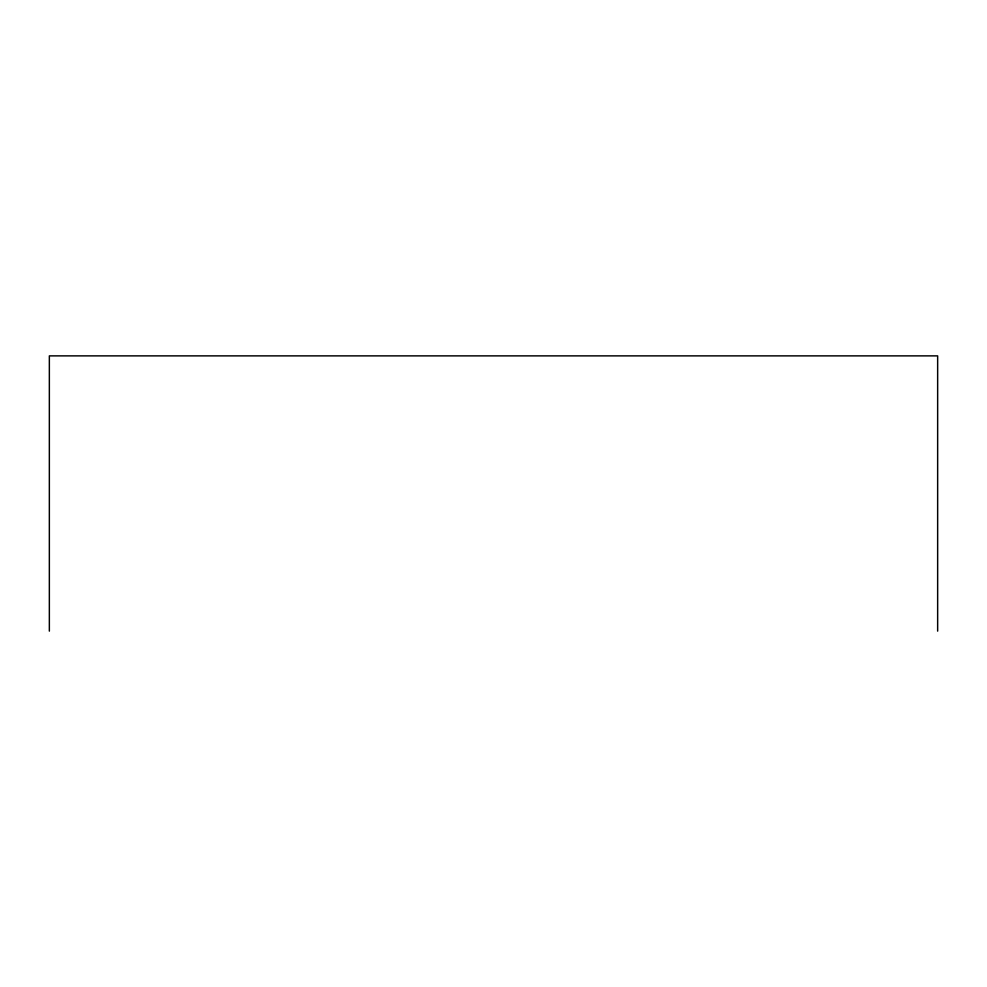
<?xml version="1.0" encoding="UTF-8"?>
<svg xmlns="http://www.w3.org/2000/svg" width="987" height="987" viewBox="0 0 987 987"><rect width="100%" height="100%" fill="white"/><g stroke="black" fill="none" stroke-linecap="round" stroke-linejoin="round"><path stroke-width="1.48" d="M937.65 631.125L937.65 355.875L49.35 355.875L49.35 631.125"/></g></svg>
